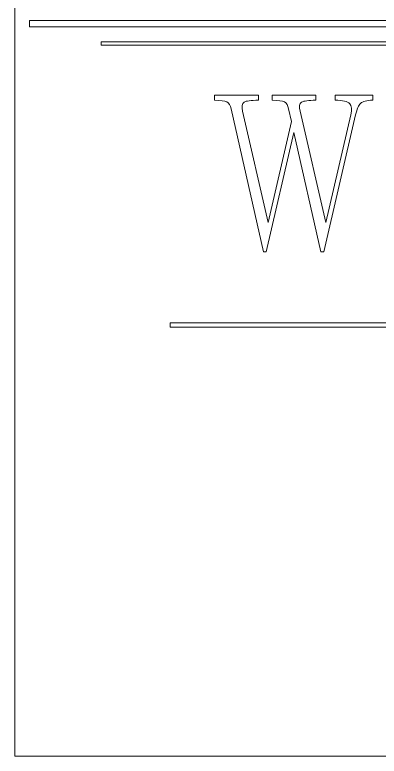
# Model space of a CAD drawing. Header units: millimetres. Extents: x -2181 to -135, y -809 to 517.
# Drawn here: x -450 to -420.3, y -123.8 to -63.4 of the extents above; entities that cross this region are included whole.
import ezdxf

# ---------------------------------------------------------------- set-up
doc = ezdxf.new("R2010")
doc.units = ezdxf.units.MM
doc.header["$MEASUREMENT"] = 0
doc.layers.add('layer 1', color=7, linetype='Continuous')

msp = doc.modelspace()

# ---------------------------------------------------------------- linework, layer by layer
at = {"layer": 'layer 1', "color": 250, "lineweight": 18}
msp.add_open_spline([(-449.9816, 121.6882), (-449.9816, 121.6882), (-330.1239, 121.6882), (-330.1239, 121.6882), (-330.1239, 121.6882), (-330.1239, 121.6882), (-330.1239, -123.7867), (-330.1239, -123.7867), (-330.1239, -123.7867), (-330.1239, -123.7867), (-449.9816, -123.7867), (-449.9816, -123.7867), (-449.9816, -123.7867), (-449.9816, -123.7867), (-449.9816, 121.6882), (-449.9816, 121.6882)], degree=3, knots=[0, 0, 0, 0, 0.2, 0.2, 0.2, 0.2, 0.4, 0.4, 0.4, 0.4, 0.6, 0.6, 0.6, 0.6, 1, 1, 1, 1], dxfattribs=at)
at = {"layer": 'layer 1', "color": 175, "lineweight": 18}
for points, knots in [([(-390.2295, -64.3813), (-390.2295, -64.3813), (-331.6591, -64.3813), (-331.6591, -64.3813), (-331.6591, -64.3813), (-331.6591, -64.3813), (-331.6591, -63.8664), (-331.6591, -63.8664), (-331.6591, -63.8664), (-331.6591, -63.8664), (-390.2295, -63.8664), (-390.2295, -63.8664), (-390.2295, -63.8664), (-390.2295, -63.8664), (-448.7999, -63.8664), (-448.7999, -63.8664), (-448.7999, -63.8664), (-448.7999, -63.8664), (-448.7999, -64.3813), (-448.7999, -64.3813), (-448.7999, -64.3813), (-448.7999, -64.3813), (-390.2295, -64.3813), (-390.2295, -64.3813)], [0, 0, 0, 0, 0.1428571, 0.1428571, 0.1428571, 0.1428571, 0.2857143, 0.2857143, 0.2857143, 0.2857143, 0.4285714, 0.4285714, 0.4285714, 0.4285714, 0.5714286, 0.5714286, 0.5714286, 0.5714286, 0.7142857, 0.7142857, 0.7142857, 0.7142857, 1, 1, 1, 1]), ([(-390.2305, -65.605), (-390.2305, -65.605), (-390.2295, -65.605), (-390.2295, -65.605), (-390.2295, -65.605), (-390.2295, -65.605), (-390.2285, -65.605), (-390.2285, -65.605), (-390.2285, -65.605), (-390.2285, -65.605), (-337.51, -65.605), (-337.51, -65.605), (-337.51, -65.605), (-337.51, -65.605), (-337.51, -65.8627), (-337.51, -65.8627), (-337.51, -65.8627), (-337.51, -65.8627), (-390.2285, -65.8627), (-390.2285, -65.8627), (-390.2285, -65.8627), (-390.2285, -65.8627), (-390.2295, -65.8627), (-390.2295, -65.8627), (-390.2295, -65.8627), (-390.2295, -65.8627), (-390.2305, -65.8627), (-390.2305, -65.8627), (-390.2305, -65.8627), (-390.2305, -65.8627), (-442.949, -65.8627), (-442.949, -65.8627), (-442.949, -65.8627), (-442.949, -65.8627), (-442.949, -65.605), (-442.949, -65.605), (-442.949, -65.605), (-442.949, -65.605), (-390.2305, -65.605), (-390.2305, -65.605)], [0, 0, 0, 0, 0.0909091, 0.0909091, 0.0909091, 0.0909091, 0.1818182, 0.1818182, 0.1818182, 0.1818182, 0.2727273, 0.2727273, 0.2727273, 0.2727273, 0.3636364, 0.3636364, 0.3636364, 0.3636364, 0.4545455, 0.4545455, 0.4545455, 0.4545455, 0.5454545, 0.5454545, 0.5454545, 0.5454545, 0.6363636, 0.6363636, 0.6363636, 0.6363636, 0.7272727, 0.7272727, 0.7272727, 0.7272727, 0.8181818, 0.8181818, 0.8181818, 0.8181818, 1, 1, 1, 1]), ([(-430.1478, -70.3532), (-430.1478, -70.3532), (-430.1478, -69.93), (-430.1478, -69.93), (-430.1478, -69.93), (-430.1478, -69.93), (-433.7096, -69.93), (-433.7096, -69.93)], [0, 0, 0, 0, 0.3333333, 0.3333333, 0.3333333, 0.3333333, 1, 1, 1, 1]), ([(-425.4626, -70.3532), (-425.4626, -70.3532), (-425.4626, -69.93), (-425.4626, -69.93), (-425.4626, -69.93), (-425.4626, -69.93), (-429.0245, -69.93), (-429.0245, -69.93), (-429.0245, -69.93), (-429.0245, -69.93), (-429.0245, -70.3532), (-429.0245, -70.3532)], [0, 0, 0, 0, 0.25, 0.25, 0.25, 0.25, 0.5, 0.5, 0.5, 0.5, 1, 1, 1, 1]), ([(-420.8323, -70.3532), (-420.8323, -70.3532), (-420.8323, -69.93), (-420.8323, -69.93), (-420.8323, -69.93), (-420.8323, -69.93), (-423.9009, -69.93), (-423.9009, -69.93), (-423.9009, -69.93), (-423.9009, -69.93), (-423.9009, -70.3532), (-423.9009, -70.3532)], [0, 0, 0, 0, 0.25, 0.25, 0.25, 0.25, 0.5, 0.5, 0.5, 0.5, 1, 1, 1, 1]), ([(-433.7096, -70.3532), (-433.2347, -70.3532), (-432.9059, -70.3983), (-432.7233, -70.4886), (-432.7233, -70.4886), (-432.5497, -70.5789), (-432.431, -70.7651), (-432.3671, -71.0472)], [0, 0, 0, 0, 0.3333333, 0.3333333, 0.3333333, 0.3333333, 1, 1, 1, 1]), ([(-431.4355, -71.2335), (-431.5269, -70.8723), (-431.4858, -70.6297), (-431.3122, -70.5056), (-431.3122, -70.5056), (-431.1478, -70.404), (-430.7597, -70.3532), (-430.1478, -70.3532)], [0, 0, 0, 0, 0.3333333, 0.3333333, 0.3333333, 0.3333333, 1, 1, 1, 1]), ([(-429.0245, -70.3532), (-428.5313, -70.3532), (-428.1979, -70.3983), (-428.0244, -70.4886), (-428.0244, -70.4886), (-427.86, -70.5789), (-427.7459, -70.7651), (-427.6819, -71.0472)], [0, 0, 0, 0, 0.3333333, 0.3333333, 0.3333333, 0.3333333, 1, 1, 1, 1]), ([(-426.7504, -71.2335), (-426.8417, -70.8723), (-426.8006, -70.6297), (-426.6271, -70.5056), (-426.6271, -70.5056), (-426.4536, -70.404), (-426.0654, -70.3532), (-425.4626, -70.3532)], [0, 0, 0, 0, 0.3333333, 0.3333333, 0.3333333, 0.3333333, 1, 1, 1, 1]), ([(-423.9009, -70.3532), (-423.2799, -70.3532), (-422.8826, -70.4491), (-422.7091, -70.641), (-422.7091, -70.641), (-422.5538, -70.799), (-422.5219, -71.098), (-422.6132, -71.5382)], [0, 0, 0, 0, 0.3333333, 0.3333333, 0.3333333, 0.3333333, 1, 1, 1, 1]), ([(-422.2296, -71.5382), (-422.12, -71.0529), (-421.9876, -70.7425), (-421.8324, -70.6071), (-421.8324, -70.6071), (-421.6497, -70.4379), (-421.3163, -70.3532), (-420.8323, -70.3532)], [0, 0, 0, 0, 0.3333333, 0.3333333, 0.3333333, 0.3333333, 1, 1, 1, 1]), ([(-432.3671, -71.0472), (-432.3671, -71.0472), (-429.7368, -82.6937), (-429.7368, -82.6937), (-429.7368, -82.6937), (-429.7368, -82.6937), (-429.5039, -82.6937), (-429.5039, -82.6937), (-429.5039, -82.6937), (-429.5039, -82.6937), (-427.2573, -72.977), (-427.2573, -72.977), (-427.2573, -72.977), (-427.2573, -72.977), (-425.0517, -82.6937), (-425.0517, -82.6937), (-425.0517, -82.6937), (-425.0517, -82.6937), (-424.8188, -82.6937), (-424.8188, -82.6937), (-424.8188, -82.6937), (-424.8188, -82.6937), (-422.2296, -71.5382), (-422.2296, -71.5382)], [0, 0, 0, 0, 0.1428571, 0.1428571, 0.1428571, 0.1428571, 0.2857143, 0.2857143, 0.2857143, 0.2857143, 0.4285714, 0.4285714, 0.4285714, 0.4285714, 0.5714286, 0.5714286, 0.5714286, 0.5714286, 0.7142857, 0.7142857, 0.7142857, 0.7142857, 1, 1, 1, 1]), ([(-427.6819, -71.0472), (-427.6819, -71.0472), (-427.4628, -72.0799), (-427.4628, -72.0799), (-427.4628, -72.0799), (-427.4628, -72.0799), (-429.3533, -80.3238), (-429.3533, -80.3238), (-429.3533, -80.3238), (-429.3533, -80.3238), (-431.4355, -71.2335), (-431.4355, -71.2335)], [0, 0, 0, 0, 0.25, 0.25, 0.25, 0.25, 0.5, 0.5, 0.5, 0.5, 1, 1, 1, 1]), ([(-422.6132, -71.5382), (-422.6132, -71.5382), (-424.6681, -80.3238), (-424.6681, -80.3238), (-424.6681, -80.3238), (-424.6681, -80.3238), (-426.7504, -71.2335), (-426.7504, -71.2335)], [0, 0, 0, 0, 0.3333333, 0.3333333, 0.3333333, 0.3333333, 1, 1, 1, 1]), ([(-390.2295, -88.8477), (-390.2295, -88.8477), (-390.3264, -88.8477), (-390.3264, -88.8477), (-390.3264, -88.8477), (-390.3264, -88.8477), (-390.4233, -88.8477), (-390.4233, -88.8477), (-390.4233, -88.8477), (-390.4233, -88.8477), (-437.3285, -88.8477), (-437.3285, -88.8477), (-437.3285, -88.8477), (-437.3285, -88.8477), (-437.3285, -88.4781), (-437.3285, -88.4781), (-437.3285, -88.4781), (-437.3285, -88.4781), (-390.4233, -88.4781), (-390.4233, -88.4781), (-390.4233, -88.4781), (-390.4233, -88.4781), (-390.3264, -88.4781), (-390.3264, -88.4781), (-390.3264, -88.4781), (-390.3264, -88.4781), (-390.2295, -88.4781), (-390.2295, -88.4781), (-390.2295, -88.4781), (-390.2295, -88.4781), (-343.3243, -88.4781), (-343.3243, -88.4781), (-343.3243, -88.4781), (-343.3243, -88.4781), (-343.3243, -88.8477), (-343.3243, -88.8477), (-343.3243, -88.8477), (-343.3243, -88.8477), (-390.2295, -88.8477), (-390.2295, -88.8477)], [0, 0, 0, 0, 0.0909091, 0.0909091, 0.0909091, 0.0909091, 0.1818182, 0.1818182, 0.1818182, 0.1818182, 0.2727273, 0.2727273, 0.2727273, 0.2727273, 0.3636364, 0.3636364, 0.3636364, 0.3636364, 0.4545455, 0.4545455, 0.4545455, 0.4545455, 0.5454545, 0.5454545, 0.5454545, 0.5454545, 0.6363636, 0.6363636, 0.6363636, 0.6363636, 0.7272727, 0.7272727, 0.7272727, 0.7272727, 0.8181818, 0.8181818, 0.8181818, 0.8181818, 1, 1, 1, 1])]:
    msp.add_open_spline(points, degree=3, knots=knots, dxfattribs=at)
msp.add_open_spline([(-433.7096, -69.93), (-433.7096, -69.93), (-433.7096, -70.3532), (-433.7096, -70.3532)], degree=3, dxfattribs=at)

doc.saveas('drawing.dxf')
